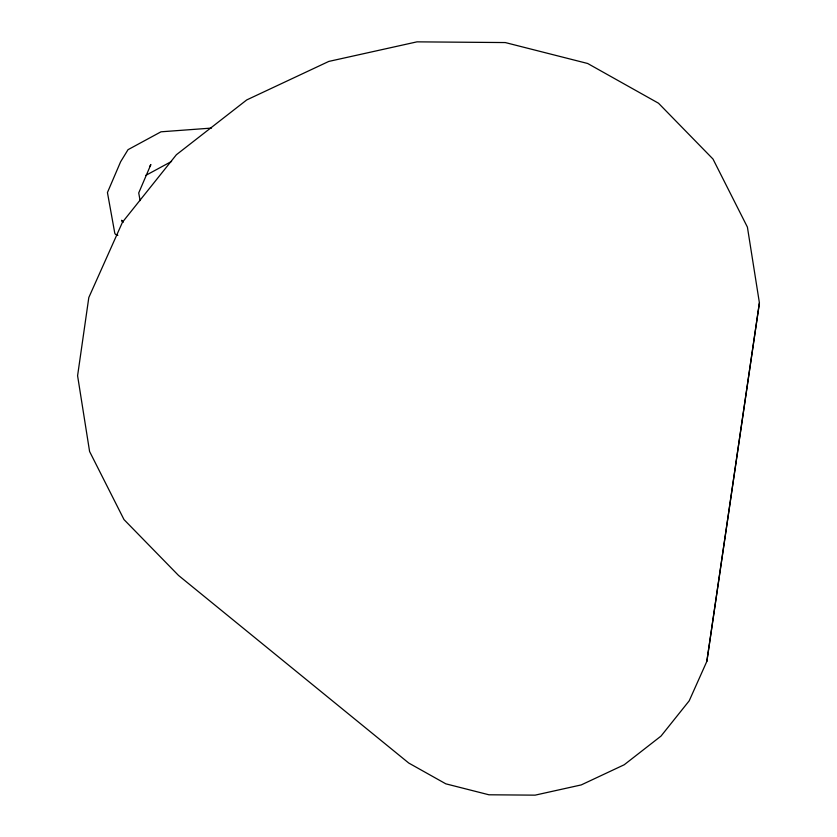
<?xml version="1.0" encoding="UTF-8"?>
<svg xmlns="http://www.w3.org/2000/svg" width="837" height="837" viewBox="0 0 837 837"><rect width="100%" height="100%" fill="white"/><g stroke="black" fill="none" stroke-linecap="round" stroke-linejoin="round"><path stroke-width="1.26" d="M706.846 661.376L759.41 302.879L747.41 227.13L712.988 159.03L658.499 103.213L587.658 63.486L505.286 42.561L417.004 41.85L328.815 61.415L246.748 99.917L176.377 154.74L122.516 222.129L88.816 297.512L77.59 375.74L89.59 451.488L124.012 519.599L178.501 575.417L408.749 763.041L445.818 783.83L488.923 794.784L535.115 795.15L581.255 784.918L624.203 764.767L661.021 736.079L689.207 700.82L706.846 661.376L759.41 302.879M149.52 166.762L150.869 164.565L138.722 192.939L140.114 200.608M145.711 175.435L171.595 161.405M211.51 128.082L160.997 131.807L128.03 149.677L120.622 161.761L107.439 192.541L114.795 233.261L115.464 234.36L117.86 235.312M122.872 222.276L121.7 220.361L122.872 222.276"/></g></svg>
